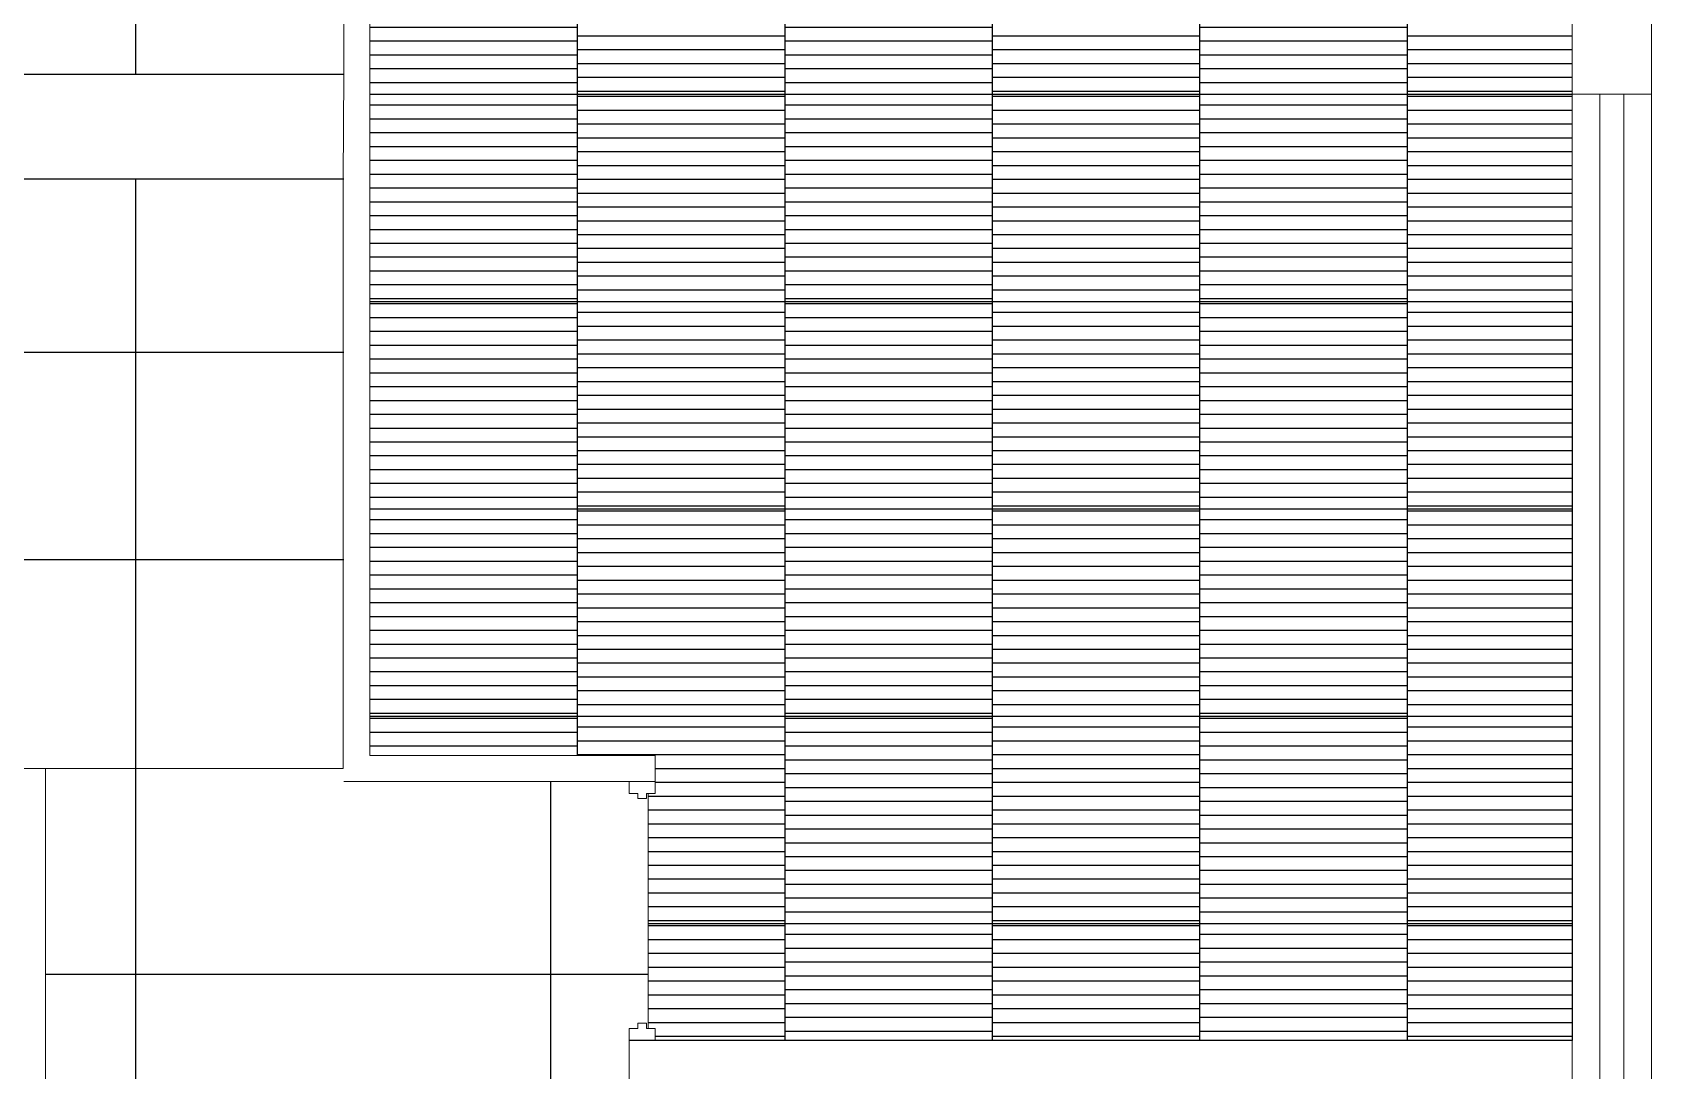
# Model space of a CAD drawing. Header units: millimetres. Extents: x 86441 to 190201, y 16532 to 98188.
# Drawn here: x 97199 to 101882, y 88337 to 91342 of the extents above; entities that cross this region are included whole.
import ezdxf

# ---------------------------------------------------------------- set-up
doc = ezdxf.new("R2010")
doc.units = ezdxf.units.MM
doc.header["$LTSCALE"] = 0.1
doc.layers.add('COLUMN', color=1, linetype='Continuous', lineweight=0)
doc.layers.add('WINDOW', color=5, linetype='Continuous', lineweight=0)
pattern_1 = [(0, (0, 59517.1), (0, 40), [])]

msp = doc.modelspace()

# ---------------------------------------------------------------- hatches: boundary and pattern name
at = {"true_color": 0x000000, "transparency": 33554687}
h = msp.add_hatch(dxfattribs=at)
h.set_pattern_fill('_USER', color=18, scale=40, pattern_type=0)
h.set_pattern_definition([(0, (0, 72531.996), (0, 40), [])])
h.paths.add_polyline_path([(101651.6, 92963.6), (101174.6, 92963.6), (101174.6, 92363.6), (101651.6, 92363.6)])
h.paths.add_polyline_path([(101174.6, 92363.6), (100574.6, 92363.6), (100574.6, 91763.6), (101174.6, 91763.6)])
h.paths.add_polyline_path([(99974.6, 92363.6), (99374.6, 92363.6), (99374.6, 91763.6), (99974.6, 91763.6)])
h.paths.add_polyline_path([(98774.6, 92363.6), (98174.6, 92363.6), (98174.6, 91763.6), (98774.6, 91763.6)])
h.paths.add_polyline_path([(99374.6, 91763.6), (98774.6, 91763.6), (98774.6, 91163.6), (99374.6, 91163.6)])
h.paths.add_polyline_path([(100574.6, 91763.6), (99974.6, 91763.6), (99974.6, 91163.6), (100574.6, 91163.6)])
h.paths.add_polyline_path([(101651.6, 91763.6), (101174.6, 91763.6), (101174.6, 91163.6), (101651.6, 91163.6)])
h.paths.add_polyline_path([(98774.6, 91163.6), (98174.6, 91163.6), (98174.6, 90563.6), (98774.6, 90563.6)])
h.paths.add_polyline_path([(99974.6, 91163.6), (99374.6, 91163.6), (99374.6, 90563.6), (99974.6, 90563.6)])
h.paths.add_polyline_path([(101174.6, 91163.6), (100574.6, 91163.6), (100574.6, 90563.6), (101174.6, 90563.6)])
h.paths.add_polyline_path([(99374.6, 90563.6), (98774.6, 90563.6), (98774.6, 89963.6), (99374.6, 89963.6)])
h.paths.add_polyline_path([(100574.6, 90563.6), (99974.6, 90563.6), (99974.6, 89963.6), (100574.6, 89963.6)])
h.paths.add_polyline_path([(101651.6, 90563.6), (101174.6, 90563.6), (101174.6, 89963.6), (101651.6, 89963.6)])
h.paths.add_polyline_path([(98774.6, 89963.6), (98174.6, 89963.6), (98174.6, 89363.6), (98774.6, 89363.6)])
h.paths.add_polyline_path([(99974.6, 89963.6), (99374.6, 89963.6), (99374.6, 89363.6), (99974.6, 89363.6)])
h.paths.add_polyline_path([(101174.6, 89963.6), (100574.6, 89963.6), (100574.6, 89363.6), (101174.6, 89363.6)])
h.paths.add_polyline_path([(99374.6, 89363.6), (98774.6, 89363.6), (98774.6, 89249.6), (98999.6, 89249.6), (98999.6, 89174.6), (98999.6, 89139.6), (98979.6, 89139.6), (98979.6, 89124.6), (98979.6, 88763.6), (99374.6, 88763.6)])
h.paths.add_polyline_path([(100574.6, 89363.6), (99974.6, 89363.6), (99974.6, 88763.6), (100574.6, 88763.6)])
h.paths.add_polyline_path([(101651.6, 89363.6), (101174.6, 89363.6), (101174.6, 88763.6), (101651.6, 88763.6)])
h.paths.add_polyline_path([(101174.6, 88763.6), (100574.6, 88763.6), (100574.6, 88424.6), (101174.6, 88424.6)])
h.paths.add_polyline_path([(99974.6, 88763.6), (99374.6, 88763.6), (99374.6, 88424.6), (99974.6, 88424.6)])
at = {"true_color": 0xc7c8ca, "transparency": 33554687}
h = msp.add_hatch(dxfattribs=at)
h.set_pattern_fill('_USER', color=9, scale=40, pattern_type=0)
h.set_pattern_definition(pattern_1)
h.paths.add_polyline_path([(98774.6, 91763.6), (98174.6, 91763.6), (98174.6, 91163.6), (98774.6, 91163.6)])
h = msp.add_hatch(dxfattribs=at)
h.set_pattern_fill('_USER', color=9, scale=40, pattern_type=0)
h.set_pattern_definition(pattern_1)
h.paths.add_polyline_path([(99974.6, 91763.6), (99374.6, 91763.6), (99374.6, 91163.6), (99974.6, 91163.6)])
h = msp.add_hatch(dxfattribs=at)
h.set_pattern_fill('_USER', color=9, scale=40, pattern_type=0)
h.set_pattern_definition(pattern_1)
h.paths.add_polyline_path([(101174.6, 91763.6), (100574.6, 91763.6), (100574.6, 91163.6), (101174.6, 91163.6)])
h = msp.add_hatch(dxfattribs=at)
h.set_pattern_fill('_USER', color=9, scale=40, pattern_type=0)
h.set_pattern_definition(pattern_1)
h.paths.add_polyline_path([(99374.6, 91163.6), (98774.6, 91163.6), (98774.6, 90563.6), (99374.6, 90563.6)])
h = msp.add_hatch(dxfattribs=at)
h.set_pattern_fill('_USER', color=9, scale=40, pattern_type=0)
h.set_pattern_definition(pattern_1)
h.paths.add_polyline_path([(100574.6, 91163.6), (99974.6, 91163.6), (99974.6, 90563.6), (100574.6, 90563.6)])
h = msp.add_hatch(dxfattribs=at)
h.set_pattern_fill('_USER', color=9, scale=40, pattern_type=0)
h.set_pattern_definition(pattern_1)
h.paths.add_polyline_path([(101651.6, 91163.6), (101174.6, 91163.6), (101174.6, 90563.6), (101651.6, 90563.6)])
h = msp.add_hatch(dxfattribs=at)
h.set_pattern_fill('_USER', color=9, scale=40, pattern_type=0)
h.set_pattern_definition(pattern_1)
h.paths.add_polyline_path([(98774.6, 90563.6), (98174.6, 90563.6), (98174.6, 89963.6), (98774.6, 89963.6)])
h = msp.add_hatch(dxfattribs=at)
h.set_pattern_fill('_USER', color=9, scale=40, pattern_type=0)
h.set_pattern_definition(pattern_1)
h.paths.add_polyline_path([(99974.6, 90563.6), (99374.6, 90563.6), (99374.6, 89963.6), (99974.6, 89963.6)])
h = msp.add_hatch(dxfattribs=at)
h.set_pattern_fill('_USER', color=9, scale=40, pattern_type=0)
h.set_pattern_definition(pattern_1)
h.paths.add_polyline_path([(101174.6, 90563.6), (100574.6, 90563.6), (100574.6, 89963.6), (101174.6, 89963.6)])
h = msp.add_hatch(dxfattribs=at)
h.set_pattern_fill('_USER', color=9, scale=40, pattern_type=0)
h.set_pattern_definition(pattern_1)
h.paths.add_polyline_path([(99374.6, 89963.6), (98774.6, 89963.6), (98774.6, 89363.6), (99374.6, 89363.6)])
h = msp.add_hatch(dxfattribs=at)
h.set_pattern_fill('_USER', color=9, scale=40, pattern_type=0)
h.set_pattern_definition(pattern_1)
h.paths.add_polyline_path([(100574.6, 89963.6), (99974.6, 89963.6), (99974.6, 89363.6), (100574.6, 89363.6)])
h = msp.add_hatch(dxfattribs=at)
h.set_pattern_fill('_USER', color=9, scale=40, pattern_type=0)
h.set_pattern_definition(pattern_1)
h.paths.add_polyline_path([(101651.6, 89963.6), (101174.6, 89963.6), (101174.6, 89363.6), (101651.6, 89363.6)])
h = msp.add_hatch(dxfattribs=at)
h.set_pattern_fill('_USER', color=9, scale=40, pattern_type=0)
h.set_pattern_definition(pattern_1)
h.paths.add_polyline_path([(98774.6, 89363.6), (98174.6, 89363.6), (98174.6, 89249.6), (98774.6, 89249.6)])
h = msp.add_hatch(dxfattribs=at)
h.set_pattern_fill('_USER', color=9, scale=40, pattern_type=0)
h.set_pattern_definition(pattern_1)
h.paths.add_polyline_path([(99974.6, 89363.6), (99374.6, 89363.6), (99374.6, 88763.6), (99974.6, 88763.6)])
h = msp.add_hatch(dxfattribs=at)
h.set_pattern_fill('_USER', color=9, scale=40, pattern_type=0)
h.set_pattern_definition(pattern_1)
h.paths.add_polyline_path([(101174.6, 89363.6), (100574.6, 89363.6), (100574.6, 88763.6), (101174.6, 88763.6)])
h = msp.add_hatch(dxfattribs=at)
h.set_pattern_fill('_USER', color=9, scale=40, pattern_type=0)
h.set_pattern_definition(pattern_1)
h.paths.add_polyline_path([(99374.6, 88763.6), (98979.6, 88763.6), (98979.6, 88459.6), (98999.6, 88459.6), (98999.6, 88424.6), (99374.6, 88424.6)])
h = msp.add_hatch(dxfattribs=at)
h.set_pattern_fill('_USER', color=9, scale=40, pattern_type=0)
h.set_pattern_definition(pattern_1)
h.paths.add_polyline_path([(100574.6, 88763.6), (99974.6, 88763.6), (99974.6, 88424.6), (100574.6, 88424.6)])
h = msp.add_hatch(dxfattribs=at)
h.set_pattern_fill('_USER', color=9, scale=40, pattern_type=0)
h.set_pattern_definition(pattern_1)
h.paths.add_polyline_path([(101651.6, 88763.6), (101174.6, 88763.6), (101174.6, 88424.6), (101651.6, 88424.6)])

# ---------------------------------------------------------------- linework, layer by layer
at = {"color": 18, "lineweight": 5, "true_color": 0x000000, "transparency": 33554687}
for p, q in [((101881.6, 96693.6), (101881.6, 87788.6)), ((101651.6, 91161.1), (101651.6, 92963.6)), ((101651.6, 91161.1), (101651.6, 90563.6)), ((101651.6, 90563.6), (101651.6, 89963.6)), ((101651.6, 89963.6), (101651.6, 87558.6))]:
    msp.add_line(p, q, dxfattribs=at)
at = {"color": 25, "lineweight": 9, "transparency": 33554687}
for p, q in [((98099.6, 92963.6), (98099.6, 91220.6)), ((98174.6, 92963.6), (98174.6, 89249.6)), ((98097.6, 90918.6), (98097.6, 89211.6)), ((98999.6, 89249.6), (98174.6, 89249.6)), ((98999.6, 89249.6), (98999.6, 89174.6)), ((98924.6, 89174.6), (98099.6, 89174.6)), ((98174.6, 89174.6), (98924.6, 89174.6)), ((98999.6, 89174.6), (98924.6, 89174.6)), ((98924.6, 89174.6), (98924.6, 89139.6)), ((98999.6, 89174.6), (98999.6, 89139.6)), ((98924.6, 89139.6), (98949.6, 89139.6)), ((98949.6, 89139.6), (98949.6, 89124.6)), ((98974.6, 89124.6), (98949.6, 89124.6)), ((98999.6, 89139.6), (98974.6, 89139.6)), ((98974.6, 89139.6), (98974.6, 89124.6)), ((98979.6, 89139.6), (98979.6, 89124.6)), ((98979.6, 88459.6), (98979.6, 89134.6)), ((98924.6, 88459.6), (98949.6, 88459.6)), ((98924.6, 88424.6), (98924.6, 88459.6)), ((98949.6, 88459.6), (98949.6, 88474.6)), ((98974.6, 88474.6), (98949.6, 88474.6)), ((98974.6, 88459.6), (98974.6, 88474.6)), ((98999.6, 88459.6), (98974.6, 88459.6)), ((98999.6, 88424.6), (98999.6, 88459.6)), ((98999.6, 88424.6), (98924.6, 88424.6))]:
    msp.add_line(p, q, dxfattribs=at)
at = {"color": 253, "transparency": 33554687}
for p, q in [((98774.6, 92963.6), (98774.6, 89249.6)), ((99374.6, 92963.6), (99374.6, 88424.6)), ((99974.6, 92963.6), (99974.6, 88424.6)), ((100574.6, 92963.6), (100574.6, 88424.6)), ((101174.6, 92963.6), (101174.6, 88424.6)), ((98174.6, 91163.6), (101651.6, 91163.6)), ((98174.6, 90563.6), (101651.6, 90563.6)), ((98174.6, 89963.6), (101651.6, 89963.6)), ((98174.6, 89363.6), (101651.6, 89363.6)), ((98979.6, 88763.6), (101651.6, 88763.6))]:
    msp.add_line(p, q, dxfattribs=at)
at = {"color": 9, "true_color": 0xc7c8ca, "transparency": 33554687}
for p, q in [((97497.6, 92816.6), (97497.6, 91220.6)), ((97497.6, 90918.6), (97497.6, 87264.6)), ((96147.6, 90416.6), (98099.6, 90416.6)), ((90877.6, 89816.6), (98099.6, 89816.6)), ((98697.6, 89174.6), (98697.6, 87374.6)), ((97236.6, 88616.6), (98979.6, 88616.6))]:
    msp.add_line(p, q, dxfattribs=at)
at = {"transparency": 33554687}
for p, q in [((96934.6, 91220.6), (98099.6, 91220.6)), ((96934.6, 90918.6), (98099.6, 90918.6)), ((101651.6, 88424.6), (98924.6, 88424.6))]:
    msp.add_line(p, q, dxfattribs=at)
at = {"color": 152, "true_color": 0x2776bb, "transparency": 33554687}
for p, q in [((101651.6, 90563.6), (101651.6, 89963.6)), ((101651.6, 89963.6), (101651.6, 89363.6)), ((101651.6, 89363.6), (101651.6, 88763.6)), ((101651.6, 88763.6), (101651.6, 88424.6))]:
    msp.add_line(p, q, dxfattribs=at)
at = {"color": 4, "lineweight": 9, "transparency": 33554687}
msp.add_line((93897.6, 89211.6), (98097.6, 89211.6), dxfattribs=at)
at = {"color": 4, "lineweight": 18, "transparency": 33554687}
msp.add_line((97236.6, 89211.6), (97236.6, 86621.6), dxfattribs=at)
at = {"color": 7, "true_color": 0xffffff, "transparency": 33554687}
for p, q in [((98999.6, 89139.6), (98999.6, 89139.6)), ((98999.6, 88459.6), (98999.6, 88459.6))]:
    msp.add_line(p, q, dxfattribs=at)
at = {"color": 18, "lineweight": 9, "true_color": 0x000000, "transparency": 33554687}
msp.add_line((98924.6, 88424.6), (98924.6, 88274.6), dxfattribs=at)
at = {"layer": 'COLUMN', "transparency": 33554687}
for p, q in [((96934.6, 91220.6), (98099.6, 91220.6)), ((98099.6, 91220.6), (98097.6, 90918.6)), ((96934.6, 90918.6), (98097.6, 90918.6))]:
    msp.add_line(p, q, dxfattribs=at)
at = {"layer": 'WINDOW', "transparency": 33554687}
for p, q in [((101651.6, 91163.6), (101881.6, 91163.6)), ((101731.6, 91163.6), (101731.6, 88274.6)), ((101801.6, 91163.6), (101801.6, 88274.6))]:
    msp.add_line(p, q, dxfattribs=at)

doc.saveas('drawing.dxf')
